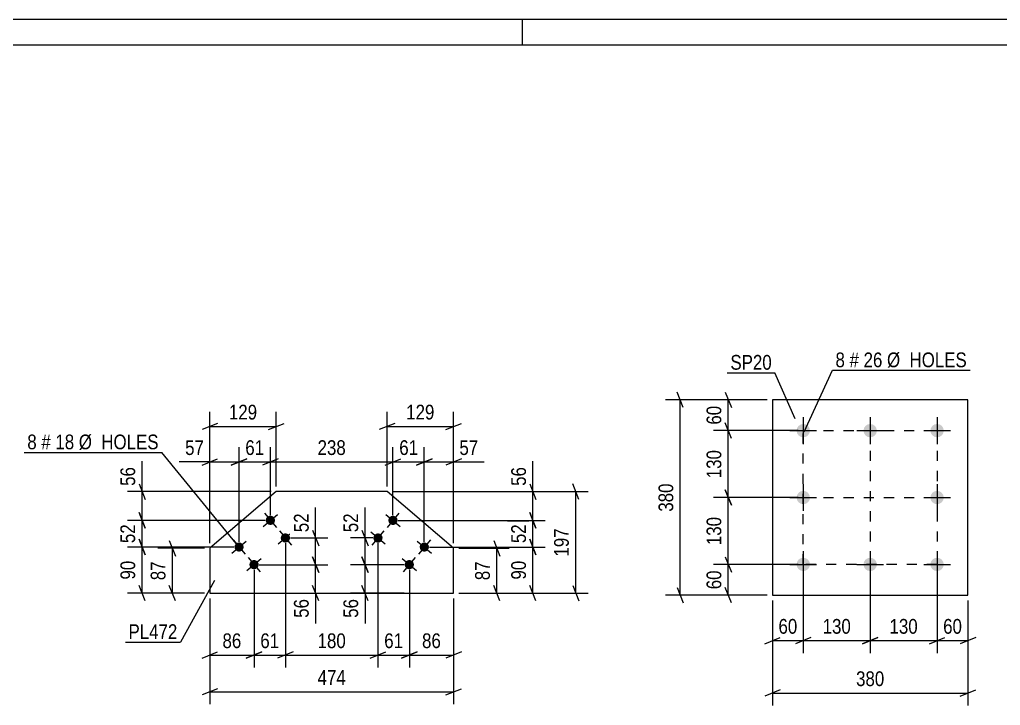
# Model space of a CAD drawing. Header units: millimetres. Extents: x 0 to 841, y 0 to 594.
# Drawn here: x 533.2 to 723.8, y 460.7 to 594 of the extents above; entities that cross this region are included whole.
import ezdxf

# ---------------------------------------------------------------- set-up
doc = ezdxf.new("R2010")
doc.units = ezdxf.units.MM
doc.linetypes.add('DXK_LINE_DOT2', pattern=[3.9198, 1.9599, -1.9599])
doc.styles.add('Arial Narrow', font='ARIALN.TTF', dxfattribs={"height": 0.2})

# ---------------------------------------------------------------- blocks, each defined once
blk = doc.blocks.new('Unknown-570369591-1113')
at = {"color": 5, "linetype": 'Continuous'}
for p, q in [((841, 594), (0, 594)), ((631, 589), (631, 594)), ((836, 589), (5, 589))]:
    blk.add_line(p, q, dxfattribs=at)
blk = doc.blocks.new('Part-570369591-17323 - 17322')
at = {"color": 2, "linetype": 'Continuous'}
for p, q in [((679.53, 520.1), (679.53, 482.1)), ((717.53, 520.1), (679.53, 520.1)), ((717.53, 482.1), (717.53, 520.1)), ((679.53, 482.1), (717.53, 482.1))]:
    blk.add_line(p, q, dxfattribs=at)
blk = doc.blocks.new('Bolt-570369591-17324 - 17322')
at = {"linetype": 'Continuous'}
for points in [[(685.53, 515.4, -1), (685.53, 512.8, -1)], [(698.53, 515.4, -1), (698.53, 512.8, -1)], [(711.53, 515.4, -1), (711.53, 512.8, -1)], [(685.53, 502.4, -1), (685.53, 499.8, -1)], [(711.53, 502.4, -1), (711.53, 499.8, -1)], [(685.53, 489.4, -1), (685.53, 486.8, -1)], [(698.53, 489.4, -1), (698.53, 486.8, -1)], [(711.53, 489.4, -1), (711.53, 486.8, -1)]]:
    blk.add_hatch(color=1, dxfattribs=at).paths.add_polyline_path(points)
at = {"color": 1, "linetype": 'Continuous'}
for p, q in [((685.53, 516.7), (685.53, 511.5)), ((698.53, 516.7), (698.53, 511.5)), ((711.53, 516.7), (711.53, 511.5)), ((682.93, 514.1), (688.13, 514.1)), ((695.93, 514.1), (701.13, 514.1)), ((708.93, 514.1), (714.13, 514.1)), ((685.53, 503.7), (685.53, 498.5)), ((711.53, 503.7), (711.53, 498.5)), ((682.93, 501.1), (688.13, 501.1)), ((708.93, 501.1), (714.13, 501.1)), ((685.53, 490.7), (685.53, 485.5)), ((698.53, 490.7), (698.53, 485.5)), ((711.53, 490.7), (711.53, 485.5)), ((682.93, 488.1), (688.13, 488.1)), ((695.93, 488.1), (701.13, 488.1)), ((708.93, 488.1), (714.13, 488.1))]:
    blk.add_line(p, q, dxfattribs=at)
blk = doc.blocks.new('Part-570369591-17498 - 17497')
at = {"color": 2, "linetype": 'Continuous'}
for p, q in [((583.13, 502.25), (570.19, 491.23)), ((604.64, 502.25), (583.13, 502.25)), ((617.59, 491.23), (604.64, 502.25)), ((570.19, 491.23), (570.19, 482.5)), ((617.59, 482.5), (617.59, 491.23)), ((570.19, 482.5), (617.59, 482.5))]:
    blk.add_line(p, q, dxfattribs=at)
blk = doc.blocks.new('Bolt-570369591-17499 - 17497')
at = {"linetype": 'Continuous'}
for points in [[(606.49, 496.08, -1), (605.12, 497.25, -1)], [(603.57, 492.65, -1), (602.2, 493.82, -1)], [(612.58, 490.9, -1), (611.21, 492.06, -1)], [(609.66, 487.47, -1), (608.29, 488.64, -1)]]:
    blk.add_hatch(color=1, dxfattribs=at).paths.add_polyline_path(points)
at = {"color": 1, "linetype": 'Continuous'}
for p, q in [((604.43, 497.83), (607.17, 495.5)), ((606.97, 498.04), (604.64, 495.29)), ((601.51, 494.41), (604.26, 492.07)), ((604.05, 494.61), (601.72, 491.87)), ((610.52, 492.65), (613.26, 490.31)), ((613.06, 492.85), (610.73, 490.11)), ((607.61, 489.22), (610.35, 486.89)), ((610.14, 489.42), (607.81, 486.68))]:
    blk.add_line(p, q, dxfattribs=at)
blk = doc.blocks.new('Bolt-570369591-17500 - 17497')
at = {"linetype": 'Continuous'}
for points in [[(582.66, 497.25, -1), (581.29, 496.08, -1)], [(585.58, 493.82, -1), (584.21, 492.65, -1)], [(576.57, 492.06, -1), (575.2, 490.9, -1)], [(579.49, 488.64, -1), (578.11, 487.47, -1)]]:
    blk.add_hatch(color=1, dxfattribs=at).paths.add_polyline_path(points)
at = {"color": 1, "linetype": 'Continuous'}
for p, q in [((580.6, 495.5), (583.35, 497.83)), ((580.81, 498.04), (583.14, 495.29)), ((583.52, 492.07), (586.26, 494.41)), ((583.72, 494.61), (586.06, 491.87)), ((574.51, 490.31), (577.25, 492.65)), ((574.72, 492.85), (577.05, 490.11)), ((577.43, 486.89), (580.17, 489.22)), ((577.63, 489.42), (579.97, 486.68))]:
    blk.add_line(p, q, dxfattribs=at)
blk = doc.blocks.new('Rectangle-570369591-21821 - 17322')
at = {"color": 1, "linetype": 'DXK_LINE_DOT2'}
blk.add_lwpolyline([(685.53, 514.1), (711.53, 514.1), (711.53, 488.1), (685.53, 488.1), (685.53, 514.1)], close=True, dxfattribs=at)
blk = doc.blocks.new('Line-570369591-21831 - 17322')
at = {"color": 1, "linetype": 'DXK_LINE_DOT2'}
blk.add_line((698.53, 514.1), (698.53, 488.1), dxfattribs=at)
blk = doc.blocks.new('Line-570369591-21838 - 17322')
at = {"color": 1, "linetype": 'DXK_LINE_DOT2'}
blk.add_line((685.53, 501.1), (711.53, 501.1), dxfattribs=at)
blk = doc.blocks.new('StraightDimension-570369591-17696 - 17322')
at = {"color": 7, "linetype": 'Continuous'}
for p, q in [((662.21, 518.6), (661.01, 521.6)), ((678.53, 520.1), (658.76, 520.1)), ((661.61, 482.1), (661.61, 520.1)), ((661.01, 483.6), (662.21, 480.6)), ((678.53, 482.1), (658.76, 482.1))]:
    blk.add_line(p, q, dxfattribs=at)
at = {"color": 0}
blk.add_wipeout([(660.86, 504.44), (656.66, 504.44), (656.66, 497.75), (660.86, 497.75)], dxfattribs=at)
at = {"color": 3, "style": 'Arial Narrow'}
blk.add_text('380', height=2.863, rotation=90.0002, dxfattribs=at).set_placement((660.26, 498.35))
blk = doc.blocks.new('StraightDimension-570369591-17700 - 17322')
at = {"color": 7, "linetype": 'Continuous'}
for p, q in [((711.53, 487.1), (711.53, 470.88)), ((717.53, 481.1), (717.53, 470.88)), ((710.03, 472.68), (713.03, 473.88)), ((711.53, 473.28), (717.53, 473.28)), ((719.03, 473.88), (716.03, 472.68))]:
    blk.add_line(p, q, dxfattribs=at)
at = {"color": 0}
blk.add_wipeout([(716.96, 474.03), (716.96, 478.23), (712.11, 478.23), (712.11, 474.03)], dxfattribs=at)
at = {"color": 3, "style": 'Arial Narrow'}
blk.add_text('60', height=2.863, dxfattribs=at).set_placement((712.71, 474.63))
blk = doc.blocks.new('StraightDimension-570369591-17701 - 17322')
at = {"color": 7, "linetype": 'Continuous'}
for p, q in [((698.53, 487.1), (698.53, 470.88)), ((711.53, 487.1), (711.53, 470.88)), ((700.03, 473.88), (697.03, 472.68)), ((698.53, 473.28), (711.53, 473.28)), ((710.03, 472.68), (713.03, 473.88))]:
    blk.add_line(p, q, dxfattribs=at)
at = {"color": 0}
blk.add_wipeout([(708.38, 474.03), (708.38, 478.23), (701.69, 478.23), (701.69, 474.03)], dxfattribs=at)
at = {"color": 3, "style": 'Arial Narrow'}
blk.add_text('130', height=2.863, dxfattribs=at).set_placement((702.29, 474.63))
blk = doc.blocks.new('StraightDimension-570369591-17702 - 17322')
at = {"color": 7, "linetype": 'Continuous'}
for p, q in [((685.53, 487.1), (685.53, 470.88)), ((698.53, 487.1), (698.53, 470.88)), ((687.03, 473.88), (684.03, 472.68)), ((685.53, 473.28), (698.53, 473.28)), ((697.03, 472.68), (700.03, 473.88))]:
    blk.add_line(p, q, dxfattribs=at)
at = {"color": 0}
blk.add_wipeout([(695.38, 474.03), (695.38, 478.23), (688.69, 478.23), (688.69, 474.03)], dxfattribs=at)
at = {"color": 3, "style": 'Arial Narrow'}
blk.add_text('130', height=2.863, dxfattribs=at).set_placement((689.29, 474.63))
blk = doc.blocks.new('StraightDimension-570369591-17703 - 17322')
at = {"color": 7, "linetype": 'Continuous'}
for p, q in [((685.53, 487.1), (685.53, 470.88)), ((679.53, 481.1), (679.53, 470.88)), ((678.03, 472.68), (681.03, 473.88)), ((679.53, 473.28), (685.53, 473.28)), ((687.03, 473.88), (684.03, 472.68))]:
    blk.add_line(p, q, dxfattribs=at)
at = {"color": 0}
blk.add_wipeout([(684.96, 474.03), (684.96, 478.23), (680.11, 478.23), (680.11, 474.03)], dxfattribs=at)
at = {"color": 3, "style": 'Arial Narrow'}
blk.add_text('60', height=2.863, dxfattribs=at).set_placement((680.71, 474.63))
blk = doc.blocks.new('StraightDimension-570369591-17716 - 17322')
at = {"color": 7, "linetype": 'Continuous'}
for p, q in [((679.53, 481.1), (679.53, 460.7)), ((717.53, 481.1), (717.53, 460.7)), ((681.03, 463.7), (678.03, 462.5)), ((716.03, 462.5), (719.03, 463.7)), ((679.53, 463.1), (717.53, 463.1))]:
    blk.add_line(p, q, dxfattribs=at)
at = {"color": 0}
blk.add_wipeout([(701.88, 463.85), (701.88, 468.05), (695.19, 468.05), (695.19, 463.85)], dxfattribs=at)
at = {"color": 3, "style": 'Arial Narrow'}
blk.add_text('380', height=2.863, dxfattribs=at).set_placement((695.79, 464.45))
blk = doc.blocks.new('StraightDimension-570369591-21797 - 17322')
at = {"color": 7, "linetype": 'Continuous'}
for p, q in [((670.35, 521.6), (671.55, 518.6)), ((678.53, 520.1), (668.1, 520.1)), ((670.95, 514.1), (670.95, 520.1)), ((671.55, 512.6), (670.35, 515.6)), ((684.53, 514.1), (668.1, 514.1))]:
    blk.add_line(p, q, dxfattribs=at)
at = {"color": 0}
blk.add_wipeout([(670.2, 519.53), (666, 519.53), (666, 514.67), (670.2, 514.67)], dxfattribs=at)
at = {"color": 3, "style": 'Arial Narrow'}
blk.add_text('60', height=2.863, rotation=90.0002, dxfattribs=at).set_placement((669.6, 515.27))
blk = doc.blocks.new('StraightDimension-570369591-21798 - 17322')
at = {"color": 7, "linetype": 'Continuous'}
for p, q in [((671.55, 512.6), (670.35, 515.6)), ((684.53, 514.1), (668.1, 514.1)), ((670.95, 501.1), (670.95, 514.1)), ((670.35, 502.6), (671.55, 499.6)), ((684.53, 501.1), (668.1, 501.1))]:
    blk.add_line(p, q, dxfattribs=at)
at = {"color": 0}
blk.add_wipeout([(670.2, 510.94), (666, 510.94), (666, 504.25), (670.2, 504.25)], dxfattribs=at)
at = {"color": 3, "style": 'Arial Narrow'}
blk.add_text('130', height=2.863, rotation=90.0002, dxfattribs=at).set_placement((669.6, 504.85))
blk = doc.blocks.new('StraightDimension-570369591-21799 - 17322')
at = {"color": 7, "linetype": 'Continuous'}
for p, q in [((671.55, 499.6), (670.35, 502.6)), ((684.53, 501.1), (668.1, 501.1)), ((670.95, 488.1), (670.95, 501.1)), ((684.53, 488.1), (668.1, 488.1)), ((670.35, 489.6), (671.55, 486.6))]:
    blk.add_line(p, q, dxfattribs=at)
at = {"color": 0}
blk.add_wipeout([(670.2, 497.94), (666, 497.94), (666, 491.25), (670.2, 491.25)], dxfattribs=at)
at = {"color": 3, "style": 'Arial Narrow'}
blk.add_text('130', height=2.863, rotation=90.0002, dxfattribs=at).set_placement((669.6, 491.85))
blk = doc.blocks.new('StraightDimension-570369591-21800 - 17322')
at = {"color": 7, "linetype": 'Continuous'}
for p, q in [((684.53, 488.1), (668.1, 488.1)), ((670.35, 489.6), (671.55, 486.6)), ((670.95, 482.1), (670.95, 488.1)), ((671.55, 480.6), (670.35, 483.6)), ((678.53, 482.1), (668.1, 482.1))]:
    blk.add_line(p, q, dxfattribs=at)
at = {"color": 0}
blk.add_wipeout([(670.2, 487.53), (666, 487.53), (666, 482.67), (670.2, 482.67)], dxfattribs=at)
at = {"color": 3, "style": 'Arial Narrow'}
blk.add_text('60', height=2.863, rotation=90.0002, dxfattribs=at).set_placement((669.6, 483.27))
blk = doc.blocks.new('StraightDimension-570369591-21180 - 17497')
at = {"color": 7, "linetype": 'Continuous'}
for p, q in [((607.98, 488.05), (597.53, 488.05)), ((599.78, 489.55), (600.98, 486.55)), ((600.38, 482.5), (600.38, 488.05)), ((607.98, 482.5), (597.53, 482.5)), ((600.98, 481), (599.78, 484))]:
    blk.add_line(p, q, dxfattribs=at)
at = {"color": 0}
blk.add_wipeout([(599.63, 481.97), (595.43, 481.97), (595.43, 477.12), (599.63, 477.12)], dxfattribs=at)
at = {"color": 7, "linetype": 'Continuous'}
blk.add_line((600.38, 482.5), (600.38, 476.59), dxfattribs=at)
blk.add_line((600.38, 482.5), (600.38, 476.59), dxfattribs=at)
at = {"color": 3, "style": 'Arial Narrow'}
blk.add_text('56', height=2.863, rotation=90.0002, dxfattribs=at).set_placement((599.03, 477.72))
blk = doc.blocks.new('StraightDimension-570369591-21020 - 17497')
at = {"color": 7, "linetype": 'Continuous'}
for p, q in [((632.39, 498.16), (633.59, 495.16)), ((606.8, 496.66), (635.39, 496.66)), ((632.99, 491.48), (632.99, 496.66)), ((633.59, 489.98), (632.39, 492.98)), ((612.89, 491.48), (635.39, 491.48))]:
    blk.add_line(p, q, dxfattribs=at)
at = {"color": 0}
blk.add_wipeout([(632.24, 496.5), (628.04, 496.5), (628.04, 491.64), (632.24, 491.64)], dxfattribs=at)
at = {"color": 3, "style": 'Arial Narrow'}
blk.add_text('52', height=2.863, rotation=90.0002, dxfattribs=at).set_placement((631.64, 492.24))
blk = doc.blocks.new('StraightDimension-570369591-21156 - 17497')
at = {"color": 7, "linetype": 'Continuous'}
for p, q in [((579.8, 488.05), (593.17, 488.05)), ((590.17, 489.55), (591.37, 486.55)), ((590.77, 482.5), (590.77, 488.05)), ((585.89, 482.5), (593.17, 482.5)), ((591.37, 481), (590.17, 484))]:
    blk.add_line(p, q, dxfattribs=at)
at = {"color": 0}
blk.add_wipeout([(590.02, 481.97), (585.82, 481.97), (585.82, 477.12), (590.02, 477.12)], dxfattribs=at)
at = {"color": 7, "linetype": 'Continuous'}
blk.add_line((590.77, 482.5), (590.77, 476.59), dxfattribs=at)
blk.add_line((590.77, 482.5), (590.77, 476.59), dxfattribs=at)
at = {"color": 3, "style": 'Arial Narrow'}
blk.add_text('56', height=2.863, rotation=90.0002, dxfattribs=at).set_placement((589.42, 477.72))
blk = doc.blocks.new('StraightDimension-570369591-18030 - 17497')
at = {"color": 7, "linetype": 'Continuous'}
for p, q in [((570.19, 481.5), (570.19, 460.94)), ((617.59, 481.5), (617.59, 460.94)), ((571.69, 463.94), (568.69, 462.74)), ((570.19, 463.34), (617.59, 463.34)), ((616.09, 462.74), (619.09, 463.94))]:
    blk.add_line(p, q, dxfattribs=at)
at = {"color": 0}
blk.add_wipeout([(597.23, 464.09), (597.23, 468.29), (590.55, 468.29), (590.55, 464.09)], dxfattribs=at)
at = {"color": 3, "style": 'Arial Narrow'}
blk.add_text('474', height=2.863, dxfattribs=at).set_placement((591.15, 464.69))
blk = doc.blocks.new('StraightDimension-570369591-18022 - 17497')
at = {"color": 7, "linetype": 'Continuous'}
for p, q in [((604.64, 503.25), (604.64, 517.77)), ((617.59, 492.23), (617.59, 517.77)), ((606.14, 515.52), (603.14, 514.32)), ((604.64, 514.92), (617.59, 514.92)), ((616.09, 514.32), (619.09, 515.52))]:
    blk.add_line(p, q, dxfattribs=at)
at = {"color": 0}
blk.add_wipeout([(614.46, 515.67), (614.46, 519.87), (607.77, 519.87), (607.77, 515.67)], dxfattribs=at)
at = {"color": 3, "style": 'Arial Narrow'}
blk.add_text('129', height=2.863, dxfattribs=at).set_placement((608.37, 516.27))
blk = doc.blocks.new('StraightDimension-570369591-21122 - 17497')
at = {"color": 7, "linetype": 'Continuous'}
for p, q in [((578.8, 487.05), (578.8, 468.08)), ((570.19, 481.5), (570.19, 468.08)), ((568.69, 469.88), (571.69, 471.08)), ((580.3, 471.08), (577.3, 469.88)), ((570.19, 470.48), (578.8, 470.48))]:
    blk.add_line(p, q, dxfattribs=at)
at = {"color": 0}
blk.add_wipeout([(576.92, 471.23), (576.92, 475.43), (572.07, 475.43), (572.07, 471.23)], dxfattribs=at)
at = {"color": 3, "style": 'Arial Narrow'}
blk.add_text('86', height=2.863, dxfattribs=at).set_placement((572.67, 471.83))
blk = doc.blocks.new('StraightDimension-570369591-18026 - 17497')
at = {"color": 7, "linetype": 'Continuous'}
for p, q in [((570.19, 492.23), (570.19, 517.77)), ((583.13, 503.25), (583.13, 517.77)), ((571.69, 515.52), (568.69, 514.32)), ((570.19, 514.92), (583.13, 514.92)), ((581.63, 514.32), (584.63, 515.52))]:
    blk.add_line(p, q, dxfattribs=at)
at = {"color": 0}
blk.add_wipeout([(580, 515.67), (580, 519.87), (573.32, 519.87), (573.32, 515.67)], dxfattribs=at)
at = {"color": 3, "style": 'Arial Narrow'}
blk.add_text('129', height=2.863, dxfattribs=at).set_placement((573.92, 516.27))
blk = doc.blocks.new('StraightDimension-570369591-18034 - 17497')
at = {"color": 7, "linetype": 'Continuous'}
for p, q in [((562.33, 492.73), (563.53, 489.73)), ((569.19, 491.23), (560.08, 491.23)), ((562.93, 482.5), (562.93, 491.23)), ((569.19, 482.5), (560.08, 482.5)), ((563.53, 481), (562.33, 484))]:
    blk.add_line(p, q, dxfattribs=at)
at = {"color": 0}
blk.add_wipeout([(562.18, 489.29), (557.98, 489.29), (557.98, 484.43), (562.18, 484.43)], dxfattribs=at)
at = {"color": 3, "style": 'Arial Narrow'}
blk.add_text('87', height=2.863, rotation=90.0002, dxfattribs=at).set_placement((561.58, 485.03))
blk = doc.blocks.new('StraightDimension-570369591-18040 - 17497')
at = {"color": 7, "linetype": 'Continuous'}
for p, q in [((625.38, 492.73), (626.58, 489.73)), ((618.59, 491.23), (628.38, 491.23)), ((625.98, 482.5), (625.98, 491.23)), ((618.59, 482.5), (628.38, 482.5)), ((626.58, 481), (625.38, 484))]:
    blk.add_line(p, q, dxfattribs=at)
at = {"color": 0}
blk.add_wipeout([(625.23, 489.29), (621.03, 489.29), (621.03, 484.43), (625.23, 484.43)], dxfattribs=at)
at = {"color": 3, "style": 'Arial Narrow'}
blk.add_text('87', height=2.863, rotation=90.0002, dxfattribs=at).set_placement((624.63, 485.03))
blk = doc.blocks.new('StraightDimension-570369591-18106 - 17497')
at = {"color": 7, "linetype": 'Continuous'}
for p, q in [((641.92, 500.75), (640.72, 503.75)), ((605.64, 502.25), (643.72, 502.25)), ((641.32, 482.5), (641.32, 502.25)), ((618.59, 482.5), (643.72, 482.5)), ((640.72, 484), (641.92, 481))]:
    blk.add_line(p, q, dxfattribs=at)
at = {"color": 0}
blk.add_wipeout([(640.57, 495.72), (636.37, 495.72), (636.37, 489.03), (640.57, 489.03)], dxfattribs=at)
at = {"color": 3, "style": 'Arial Narrow'}
blk.add_text('197', height=2.863, rotation=90.0002, dxfattribs=at).set_placement((639.97, 489.63))
blk = doc.blocks.new('StraightDimension-570369591-21019 - 17497')
at = {"color": 7, "linetype": 'Continuous'}
for p, q in [((632.39, 503.75), (633.59, 500.75)), ((605.64, 502.25), (635.39, 502.25)), ((632.99, 496.66), (632.99, 502.25)), ((633.59, 495.16), (632.39, 498.16)), ((606.8, 496.66), (635.39, 496.66))]:
    blk.add_line(p, q, dxfattribs=at)
at = {"color": 0}
blk.add_wipeout([(632.24, 507.63), (628.04, 507.63), (628.04, 502.77), (632.24, 502.77)], dxfattribs=at)
at = {"color": 7, "linetype": 'Continuous'}
blk.add_line((632.99, 502.25), (632.99, 508.15), dxfattribs=at)
blk.add_line((632.99, 502.25), (632.99, 508.15), dxfattribs=at)
at = {"color": 3, "style": 'Arial Narrow'}
blk.add_text('56', height=2.863, rotation=90.0002, dxfattribs=at).set_placement((631.64, 503.37))
blk = doc.blocks.new('StraightDimension-570369591-21021 - 17497')
at = {"color": 7, "linetype": 'Continuous'}
for p, q in [((632.39, 492.98), (633.59, 489.98)), ((612.89, 491.48), (635.39, 491.48)), ((632.99, 482.5), (632.99, 491.48)), ((618.59, 482.5), (635.39, 482.5)), ((633.59, 481), (632.39, 484))]:
    blk.add_line(p, q, dxfattribs=at)
at = {"color": 0}
blk.add_wipeout([(632.24, 489.42), (628.04, 489.42), (628.04, 484.56), (632.24, 484.56)], dxfattribs=at)
at = {"color": 3, "style": 'Arial Narrow'}
blk.add_text('90', height=2.863, rotation=90.0002, dxfattribs=at).set_placement((631.64, 485.16))
blk = doc.blocks.new('StraightDimension-570369591-21042 - 17497')
at = {"color": 7, "linetype": 'Continuous'}
for p, q in [((556.45, 503.75), (557.65, 500.75)), ((582.13, 502.25), (554.2, 502.25)), ((557.05, 496.66), (557.05, 502.25)), ((557.65, 495.16), (556.45, 498.16)), ((580.97, 496.66), (554.2, 496.66))]:
    blk.add_line(p, q, dxfattribs=at)
at = {"color": 0}
blk.add_wipeout([(556.3, 507.63), (552.1, 507.63), (552.1, 502.77), (556.3, 502.77)], dxfattribs=at)
at = {"color": 7, "linetype": 'Continuous'}
blk.add_line((557.05, 502.25), (557.05, 508.15), dxfattribs=at)
blk.add_line((557.05, 502.25), (557.05, 508.15), dxfattribs=at)
at = {"color": 3, "style": 'Arial Narrow'}
blk.add_text('56', height=2.863, rotation=90.0002, dxfattribs=at).set_placement((555.7, 503.37))
blk = doc.blocks.new('StraightDimension-570369591-21043 - 17497')
at = {"color": 7, "linetype": 'Continuous'}
for p, q in [((556.45, 498.16), (557.65, 495.16)), ((580.97, 496.66), (554.2, 496.66)), ((557.05, 491.48), (557.05, 496.66)), ((557.65, 489.98), (556.45, 492.98)), ((574.88, 491.48), (554.2, 491.48))]:
    blk.add_line(p, q, dxfattribs=at)
at = {"color": 0}
blk.add_wipeout([(556.3, 496.5), (552.1, 496.5), (552.1, 491.64), (556.3, 491.64)], dxfattribs=at)
at = {"color": 3, "style": 'Arial Narrow'}
blk.add_text('52', height=2.863, rotation=90.0002, dxfattribs=at).set_placement((555.7, 492.24))
blk = doc.blocks.new('StraightDimension-570369591-21044 - 17497')
at = {"color": 7, "linetype": 'Continuous'}
for p, q in [((556.45, 492.98), (557.65, 489.98)), ((574.88, 491.48), (554.2, 491.48)), ((557.05, 482.5), (557.05, 491.48)), ((569.19, 482.5), (554.2, 482.5)), ((557.65, 481), (556.45, 484))]:
    blk.add_line(p, q, dxfattribs=at)
at = {"color": 0}
blk.add_wipeout([(556.3, 489.42), (552.1, 489.42), (552.1, 484.56), (556.3, 484.56)], dxfattribs=at)
at = {"color": 3, "style": 'Arial Narrow'}
blk.add_text('90', height=2.863, rotation=90.0002, dxfattribs=at).set_placement((555.7, 485.16))
blk = doc.blocks.new('StraightDimension-570369591-21065 - 17497')
at = {"color": 7, "linetype": 'Continuous'}
for p, q in [((611.89, 492.48), (611.89, 510.87)), ((617.59, 492.23), (617.59, 510.87)), ((610.39, 507.42), (613.39, 508.62)), ((611.89, 508.02), (617.59, 508.02)), ((619.09, 508.62), (616.09, 507.42))]:
    blk.add_line(p, q, dxfattribs=at)
at = {"color": 0}
blk.add_wipeout([(622.97, 508.77), (622.97, 512.97), (618.11, 512.97), (618.11, 508.77)], dxfattribs=at)
at = {"color": 7, "linetype": 'Continuous'}
blk.add_line((617.59, 508.02), (623.5, 508.02), dxfattribs=at)
blk.add_line((617.59, 508.02), (623.5, 508.02), dxfattribs=at)
at = {"color": 3, "style": 'Arial Narrow'}
blk.add_text('57', height=2.863, dxfattribs=at).set_placement((618.71, 509.37))
blk = doc.blocks.new('StraightDimension-570369591-21066 - 17497')
at = {"color": 7, "linetype": 'Continuous'}
for p, q in [((605.8, 497.66), (605.8, 510.87)), ((611.89, 492.48), (611.89, 510.87)), ((604.3, 507.42), (607.3, 508.62)), ((605.8, 508.02), (611.89, 508.02)), ((613.39, 508.62), (610.39, 507.42))]:
    blk.add_line(p, q, dxfattribs=at)
at = {"color": 0}
blk.add_wipeout([(611.28, 508.77), (611.28, 512.97), (606.42, 512.97), (606.42, 508.77)], dxfattribs=at)
at = {"color": 3, "style": 'Arial Narrow'}
blk.add_text('61', height=2.863, dxfattribs=at).set_placement((607.02, 509.37))
blk = doc.blocks.new('StraightDimension-570369591-21067 - 17497')
at = {"color": 7, "linetype": 'Continuous'}
for p, q in [((581.97, 497.66), (581.97, 510.87)), ((605.8, 497.66), (605.8, 510.87)), ((583.47, 508.62), (580.47, 507.42)), ((581.97, 508.02), (605.8, 508.02)), ((604.3, 507.42), (607.3, 508.62))]:
    blk.add_line(p, q, dxfattribs=at)
at = {"color": 0}
blk.add_wipeout([(597.23, 508.77), (597.23, 512.97), (590.55, 512.97), (590.55, 508.77)], dxfattribs=at)
at = {"color": 3, "style": 'Arial Narrow'}
blk.add_text('238', height=2.863, dxfattribs=at).set_placement((591.15, 509.37))
blk = doc.blocks.new('StraightDimension-570369591-21068 - 17497')
at = {"color": 7, "linetype": 'Continuous'}
for p, q in [((575.88, 492.48), (575.88, 510.87)), ((581.97, 497.66), (581.97, 510.87)), ((574.38, 507.42), (577.38, 508.62)), ((575.88, 508.02), (581.97, 508.02)), ((583.47, 508.62), (580.47, 507.42))]:
    blk.add_line(p, q, dxfattribs=at)
at = {"color": 0}
blk.add_wipeout([(581.36, 508.77), (581.36, 512.97), (576.5, 512.97), (576.5, 508.77)], dxfattribs=at)
at = {"color": 3, "style": 'Arial Narrow'}
blk.add_text('61', height=2.863, dxfattribs=at).set_placement((577.1, 509.37))
blk = doc.blocks.new('StraightDimension-570369591-21069 - 17497')
at = {"color": 7, "linetype": 'Continuous'}
for p, q in [((570.19, 492.23), (570.19, 510.87)), ((575.88, 492.48), (575.88, 510.87)), ((568.69, 507.42), (571.69, 508.62)), ((570.19, 508.02), (575.88, 508.02)), ((577.38, 508.62), (574.38, 507.42))]:
    blk.add_line(p, q, dxfattribs=at)
at = {"color": 0}
blk.add_wipeout([(569.66, 508.77), (569.66, 512.97), (564.81, 512.97), (564.81, 508.77)], dxfattribs=at)
at = {"color": 7, "linetype": 'Continuous'}
blk.add_line((570.19, 508.02), (564.28, 508.02), dxfattribs=at)
blk.add_line((570.19, 508.02), (564.28, 508.02), dxfattribs=at)
at = {"color": 3, "style": 'Arial Narrow'}
blk.add_text('57', height=2.863, dxfattribs=at).set_placement((565.41, 509.37))
blk = doc.blocks.new('StraightDimension-570369591-21118 - 17497')
at = {"color": 7, "linetype": 'Continuous'}
for p, q in [((608.98, 487.05), (608.98, 468.08)), ((617.59, 481.5), (617.59, 468.08)), ((607.48, 469.88), (610.48, 471.08)), ((619.09, 471.08), (616.09, 469.88)), ((608.98, 470.48), (617.59, 470.48))]:
    blk.add_line(p, q, dxfattribs=at)
at = {"color": 0}
blk.add_wipeout([(615.71, 471.23), (615.71, 475.43), (610.85, 475.43), (610.85, 471.23)], dxfattribs=at)
at = {"color": 3, "style": 'Arial Narrow'}
blk.add_text('86', height=2.863, dxfattribs=at).set_placement((611.45, 471.83))
blk = doc.blocks.new('StraightDimension-570369591-21119 - 17497')
at = {"color": 7, "linetype": 'Continuous'}
for p, q in [((602.88, 492.24), (602.88, 468.08)), ((608.98, 487.05), (608.98, 468.08)), ((601.38, 469.88), (604.38, 471.08)), ((610.48, 471.08), (607.48, 469.88)), ((602.88, 470.48), (608.98, 470.48))]:
    blk.add_line(p, q, dxfattribs=at)
at = {"color": 0}
blk.add_wipeout([(608.36, 471.23), (608.36, 475.43), (603.5, 475.43), (603.5, 471.23)], dxfattribs=at)
at = {"color": 3, "style": 'Arial Narrow'}
blk.add_text('61', height=2.863, dxfattribs=at).set_placement((604.1, 471.83))
blk = doc.blocks.new('StraightDimension-570369591-21120 - 17497')
at = {"color": 7, "linetype": 'Continuous'}
for p, q in [((584.89, 492.24), (584.89, 468.08)), ((602.88, 492.24), (602.88, 468.08)), ((586.39, 471.08), (583.39, 469.88)), ((601.38, 469.88), (604.38, 471.08)), ((584.89, 470.48), (602.88, 470.48))]:
    blk.add_line(p, q, dxfattribs=at)
at = {"color": 0}
blk.add_wipeout([(597.23, 471.23), (597.23, 475.43), (590.55, 475.43), (590.55, 471.23)], dxfattribs=at)
at = {"color": 3, "style": 'Arial Narrow'}
blk.add_text('180', height=2.863, dxfattribs=at).set_placement((591.15, 471.83))
blk = doc.blocks.new('StraightDimension-570369591-21121 - 17497')
at = {"color": 7, "linetype": 'Continuous'}
for p, q in [((584.89, 492.24), (584.89, 468.08)), ((578.8, 487.05), (578.8, 468.08)), ((577.3, 469.88), (580.3, 471.08)), ((586.39, 471.08), (583.39, 469.88)), ((578.8, 470.48), (584.89, 470.48))]:
    blk.add_line(p, q, dxfattribs=at)
at = {"color": 0}
blk.add_wipeout([(584.27, 471.23), (584.27, 475.43), (579.42, 475.43), (579.42, 471.23)], dxfattribs=at)
at = {"color": 3, "style": 'Arial Narrow'}
blk.add_text('61', height=2.863, dxfattribs=at).set_placement((580.02, 471.83))
blk = doc.blocks.new('StraightDimension-570369591-21155 - 17497')
at = {"color": 7, "linetype": 'Continuous'}
for p, q in [((590.17, 494.74), (591.37, 491.74)), ((585.89, 493.24), (593.17, 493.24)), ((590.77, 488.05), (590.77, 493.24)), ((579.8, 488.05), (593.17, 488.05)), ((591.37, 486.55), (590.17, 489.55))]:
    blk.add_line(p, q, dxfattribs=at)
at = {"color": 0}
blk.add_wipeout([(590.02, 498.62), (585.82, 498.62), (585.82, 493.76), (590.02, 493.76)], dxfattribs=at)
at = {"color": 7, "linetype": 'Continuous'}
blk.add_line((590.77, 493.24), (590.77, 499.14), dxfattribs=at)
blk.add_line((590.77, 493.24), (590.77, 499.14), dxfattribs=at)
at = {"color": 3, "style": 'Arial Narrow'}
blk.add_text('52', height=2.863, rotation=90.0002, dxfattribs=at).set_placement((589.42, 494.36))
blk = doc.blocks.new('StraightDimension-570369591-21179 - 17497')
at = {"color": 7, "linetype": 'Continuous'}
for p, q in [((599.78, 494.74), (600.98, 491.74)), ((601.88, 493.24), (597.53, 493.24)), ((600.38, 488.05), (600.38, 493.24)), ((607.98, 488.05), (597.53, 488.05)), ((600.98, 486.55), (599.78, 489.55))]:
    blk.add_line(p, q, dxfattribs=at)
at = {"color": 0}
blk.add_wipeout([(599.63, 498.62), (595.43, 498.62), (595.43, 493.76), (599.63, 493.76)], dxfattribs=at)
at = {"color": 7, "linetype": 'Continuous'}
blk.add_line((600.38, 493.24), (600.38, 499.14), dxfattribs=at)
blk.add_line((600.38, 493.24), (600.38, 499.14), dxfattribs=at)
at = {"color": 3, "style": 'Arial Narrow'}
blk.add_text('52', height=2.863, rotation=90.0002, dxfattribs=at).set_placement((599.03, 494.36))
blk = doc.blocks.new('Mark-570369591-18434 - 17322')
at = {"color": 0}
blk.add_wipeout([(679.41, 525.95), (679.41, 528.95), (671.37, 528.95), (671.37, 525.95)], dxfattribs=at)
blk.add_wipeout([(679.41, 525.95), (679.41, 528.95), (671.37, 528.95), (671.37, 525.95)], dxfattribs=at)
at = {"color": 30, "linetype": 'Continuous'}
for p in [(670.77, 525.35), (683.96, 516.43)]:
    blk.add_line(p, (680.01, 525.35), dxfattribs=at)
at = {"color": 3, "style": 'Arial Narrow'}
blk.add_text('SP20', height=2.863, dxfattribs=at).set_placement((671.37, 525.95))
blk = doc.blocks.new('Mark-570369591-18437 - 17322')
at = {"color": 0}
blk.add_wipeout([(693.62, 526.43), (693.62, 529.43), (691.79, 529.43), (691.79, 526.43)], dxfattribs=at)
blk.add_wipeout([(693.62, 526.43), (693.62, 529.43), (691.79, 529.43), (691.79, 526.43)], dxfattribs=at)
at = {"color": 7, "linetype": 'Continuous'}
blk.add_line((685.73, 513.86), (691.19, 525.83), dxfattribs=at)
at = {"color": 3, "style": 'Arial Narrow'}
blk.add_text('8', height=2.86, dxfattribs=at).set_placement((691.79, 526.43))
at = {"color": 0}
blk.add_wipeout([(696.35, 526.43), (696.35, 529.43), (694.52, 529.43), (694.52, 526.43)], dxfattribs=at)
blk.add_wipeout([(696.35, 526.43), (696.35, 529.43), (694.52, 529.43), (694.52, 526.43)], dxfattribs=at)
blk.add_wipeout([(700.9, 526.43), (700.9, 529.43), (697.25, 529.43), (697.25, 526.43)], dxfattribs=at)
blk.add_wipeout([(700.9, 526.43), (700.9, 529.43), (697.25, 529.43), (697.25, 526.43)], dxfattribs=at)
at = {"color": 3, "style": 'Arial Narrow'}
for s, height, p in [('#', 2.86, (694.52, 526.43)), ('26', 2.863, (697.25, 526.43))]:
    blk.add_text(s, height=height, dxfattribs=at).set_placement(p)
at = {"color": 0}
blk.add_wipeout([(717.33, 526.43), (717.33, 529.43), (701.8, 529.43), (701.8, 526.43)], dxfattribs=at)
blk.add_wipeout([(717.33, 526.43), (717.33, 529.43), (701.8, 529.43), (701.8, 526.43)], dxfattribs=at)
at = {"color": 7, "linetype": 'Continuous'}
blk.add_line((691.19, 525.83), (717.93, 525.83), dxfattribs=at)
at = {"color": 3, "style": 'Arial Narrow'}
blk.add_text('Ø  HOLES', height=2.863, dxfattribs=at).set_placement((701.8, 526.43))
blk = doc.blocks.new('Mark-570369591-18494 - 17497')
at = {"color": 0}
blk.add_wipeout([(563.91, 473.6), (563.91, 476.6), (554.41, 476.6), (554.41, 473.6)], dxfattribs=at)
blk.add_wipeout([(563.91, 473.6), (563.91, 476.6), (554.41, 476.6), (554.41, 473.6)], dxfattribs=at)
at = {"color": 30, "linetype": 'Continuous'}
for p in [(571.12, 484.99), (553.81, 473)]:
    blk.add_line(p, (564.51, 473), dxfattribs=at)
at = {"color": 3, "style": 'Arial Narrow'}
blk.add_text('PL472', height=2.863, dxfattribs=at).set_placement((554.41, 473.6))
blk = doc.blocks.new('MarkSet-570369591-20994 - 17497')
at = {"color": 0}
blk.add_wipeout([(536.57, 510.48), (536.57, 513.48), (534.74, 513.48), (534.74, 510.48)], dxfattribs=at)
blk.add_wipeout([(536.57, 510.48), (536.57, 513.48), (534.74, 513.48), (534.74, 510.48)], dxfattribs=at)
at = {"color": 3, "style": 'Arial Narrow'}
blk.add_text('8', height=2.86, dxfattribs=at).set_placement((534.74, 510.48))
at = {"color": 0}
blk.add_wipeout([(539.3, 510.48), (539.3, 513.48), (537.47, 513.48), (537.47, 510.48)], dxfattribs=at)
blk.add_wipeout([(539.3, 510.48), (539.3, 513.48), (537.47, 513.48), (537.47, 510.48)], dxfattribs=at)
blk.add_wipeout([(543.85, 510.48), (543.85, 513.48), (540.2, 513.48), (540.2, 510.48)], dxfattribs=at)
blk.add_wipeout([(543.85, 510.48), (543.85, 513.48), (540.2, 513.48), (540.2, 510.48)], dxfattribs=at)
at = {"color": 3, "style": 'Arial Narrow'}
for s, height, p in [('#', 2.86, (537.47, 510.48)), ('18', 2.863, (540.2, 510.48))]:
    blk.add_text(s, height=height, dxfattribs=at).set_placement(p)
at = {"color": 0}
blk.add_wipeout([(560.28, 510.48), (560.28, 513.48), (544.75, 513.48), (544.75, 510.48)], dxfattribs=at)
blk.add_wipeout([(560.28, 510.48), (560.28, 513.48), (544.75, 513.48), (544.75, 510.48)], dxfattribs=at)
at = {"color": 7, "linetype": 'Continuous'}
for p in [(534.14, 509.88), (575.88, 491.48)]:
    blk.add_line(p, (560.88, 509.88), dxfattribs=at)
at = {"color": 3, "style": 'Arial Narrow'}
blk.add_text('Ø  HOLES', height=2.863, dxfattribs=at).set_placement((544.75, 510.48))

msp = doc.modelspace()

# ---------------------------------------------------------------- block references
for name in ['Unknown-570369591-1113', 'Part-570369591-17323 - 17322', 'Bolt-570369591-17324 - 17322', 'Rectangle-570369591-21821 - 17322', 'Line-570369591-21831 - 17322', 'Part-570369591-17498 - 17497', 'Line-570369591-21838 - 17322', 'Bolt-570369591-17500 - 17497', 'Bolt-570369591-17499 - 17497']:
    msp.add_blockref(name, (0, 0))

# ---------------------------------------------------------------- next in the draw order: block references
for name in ['Mark-570369591-18437 - 17322', 'StraightDimension-570369591-17696 - 17322', 'StraightDimension-570369591-18026 - 17497', 'StraightDimension-570369591-21156 - 17497', 'StraightDimension-570369591-21180 - 17497', 'StraightDimension-570369591-17700 - 17322']:
    msp.add_blockref(name, (0, 0))

# ---------------------------------------------------------------- next in the draw order: block references
for name in ['StraightDimension-570369591-21797 - 17322', 'StraightDimension-570369591-21042 - 17497', 'StraightDimension-570369591-21020 - 17497', 'StraightDimension-570369591-17701 - 17322', 'StraightDimension-570369591-18030 - 17497']:
    msp.add_blockref(name, (0, 0))

# ---------------------------------------------------------------- next in the draw order: block references
for name in ['StraightDimension-570369591-18022 - 17497', 'StraightDimension-570369591-21798 - 17322', 'StraightDimension-570369591-21122 - 17497', 'StraightDimension-570369591-17702 - 17322']:
    msp.add_blockref(name, (0, 0))

# ---------------------------------------------------------------- next in the draw order: block references
for name in ['Mark-570369591-18434 - 17322', 'StraightDimension-570369591-18034 - 17497', 'StraightDimension-570369591-18040 - 17497', 'StraightDimension-570369591-17703 - 17322']:
    msp.add_blockref(name, (0, 0))

# ---------------------------------------------------------------- next in the draw order: block references
for name in ['StraightDimension-570369591-18106 - 17497', 'StraightDimension-570369591-21799 - 17322', 'StraightDimension-570369591-21043 - 17497', 'StraightDimension-570369591-17716 - 17322']:
    msp.add_blockref(name, (0, 0))

# ---------------------------------------------------------------- next in the draw order: block references
for name in ['StraightDimension-570369591-21019 - 17497', 'StraightDimension-570369591-21044 - 17497', 'StraightDimension-570369591-21021 - 17497', 'StraightDimension-570369591-21800 - 17322']:
    msp.add_blockref(name, (0, 0))

# ---------------------------------------------------------------- next in the draw order: block references
for name in ['StraightDimension-570369591-21065 - 17497', 'StraightDimension-570369591-21118 - 17497', 'Mark-570369591-18494 - 17497']:
    msp.add_blockref(name, (0, 0))

# ---------------------------------------------------------------- next in the draw order: block references
msp.add_blockref('StraightDimension-570369591-21066 - 17497', (0, 0))

# ---------------------------------------------------------------- next in the draw order: block references
for name in ['StraightDimension-570369591-21067 - 17497', 'StraightDimension-570369591-21119 - 17497']:
    msp.add_blockref(name, (0, 0))

# ---------------------------------------------------------------- next in the draw order: block references
msp.add_blockref('StraightDimension-570369591-21068 - 17497', (0, 0))

# ---------------------------------------------------------------- next in the draw order: block references
for name in ['StraightDimension-570369591-21069 - 17497', 'StraightDimension-570369591-21120 - 17497']:
    msp.add_blockref(name, (0, 0))

# ---------------------------------------------------------------- next in the draw order: block references
for name in ['MarkSet-570369591-20994 - 17497', 'StraightDimension-570369591-21179 - 17497', 'StraightDimension-570369591-21121 - 17497']:
    msp.add_blockref(name, (0, 0))

# ---------------------------------------------------------------- next in the draw order: block references
msp.add_blockref('StraightDimension-570369591-21155 - 17497', (0, 0))

doc.saveas('drawing.dxf')
